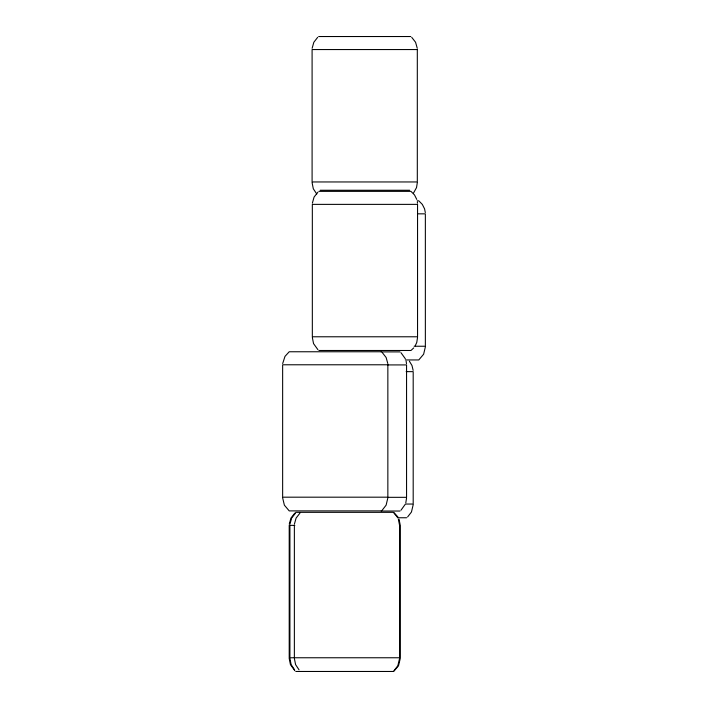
<?xml version="1.0" encoding="UTF-8"?>
<svg xmlns="http://www.w3.org/2000/svg" width="708" height="708" viewBox="0 0 708 708"><rect width="100%" height="100%" fill="white"/><g stroke="black" fill="none" stroke-linecap="round" stroke-linejoin="round"><path stroke-width="1.06" d="M387.851 497.866L386.117 505.167L382.267 510.105M417.313 182.637L416.525 187.602L413.49 193.08M399.577 658.449L397.843 665.741L393.993 670.68M406.56 498.007L405.781 502.972M417.552 337.468L416.764 342.433L415.198 345.867M413.189 504.724L411.454 512.017L407.604 516.964M425.358 346.929L423.623 354.221L418.782 359.947L405.303 359.947M312.139 48.294L313.83 42.259L317.688 37.32M282.687 363.523L284.988 356.381L289.218 351.761L381.276 351.761M312.378 203.116L314.069 197.081L317.927 192.142M289.262 524.097L290.953 518.061L294.802 513.123M289.961 524.097L291.652 518.061L295.51 513.123M294.413 524.097L296.103 518.061L299.953 513.123M405.348 504.158L400.967 510.247M413.729 347.911L410.967 350.487L318.91 350.487M393.692 671.467L398.524 665.741L400.268 658.449L400.268 525.363L399.055 519.212M320.202 190.257L409.675 190.257M318.671 36.533L410.737 36.533M318.91 191.355L410.967 191.355L414.507 194.93L416.764 199.408M417.216 200.815L418.782 200.815L422.313 204.391L424.579 208.869L425.313 212.577M418.313 213.834L425.358 213.834L425.358 346.239L414.136 346.239M381.205 351.894L399.985 351.894M387.878 364.921L406.56 364.921L406.56 497.326L387.878 497.326M406.144 371.638L413.189 371.638L413.189 504.043L406.144 504.043M381.276 510.893L289.218 510.893L284.377 505.167L282.642 497.866M381.205 511.034L399.985 511.034M295.785 512.335L393.002 512.335M397.312 517.752L406.613 517.752M294.864 525.363L289.209 525.363L289.209 658.449L290.43 664.6L294.802 670.68M295.785 671.467L393.002 671.467M393.692 512.335L397.914 516.964M411.72 37.32L415.569 42.259L417.26 48.294M400.967 352.681L405.348 358.77M382.267 352.549L386.117 357.487L387.807 363.523M317.927 349.699L313.547 343.61L312.334 337.468M393.993 513.123L397.232 516.964M316.768 194.019L313.308 188.788L312.095 182.637M299.033 669.821L295.581 664.6L294.369 658.449M294.59 669.821L291.13 664.6L289.917 658.449M409.374 361.195L411.976 365.487L413.145 370.381M398.365 519.212L399.577 525.363L399.577 657.759L289.917 657.759L289.917 525.363M406.118 361.169L406.507 363.655M417.348 201.86L417.499 203.116M294.369 525.363L294.369 657.759M417.313 49.551L312.095 49.551L312.095 181.956L417.313 181.956L417.313 49.551M417.552 204.373L312.334 204.373L312.334 336.778L417.552 336.778L417.552 204.373M387.851 364.779L282.642 364.779L282.642 497.184L387.851 497.184L387.851 364.779"/></g></svg>
